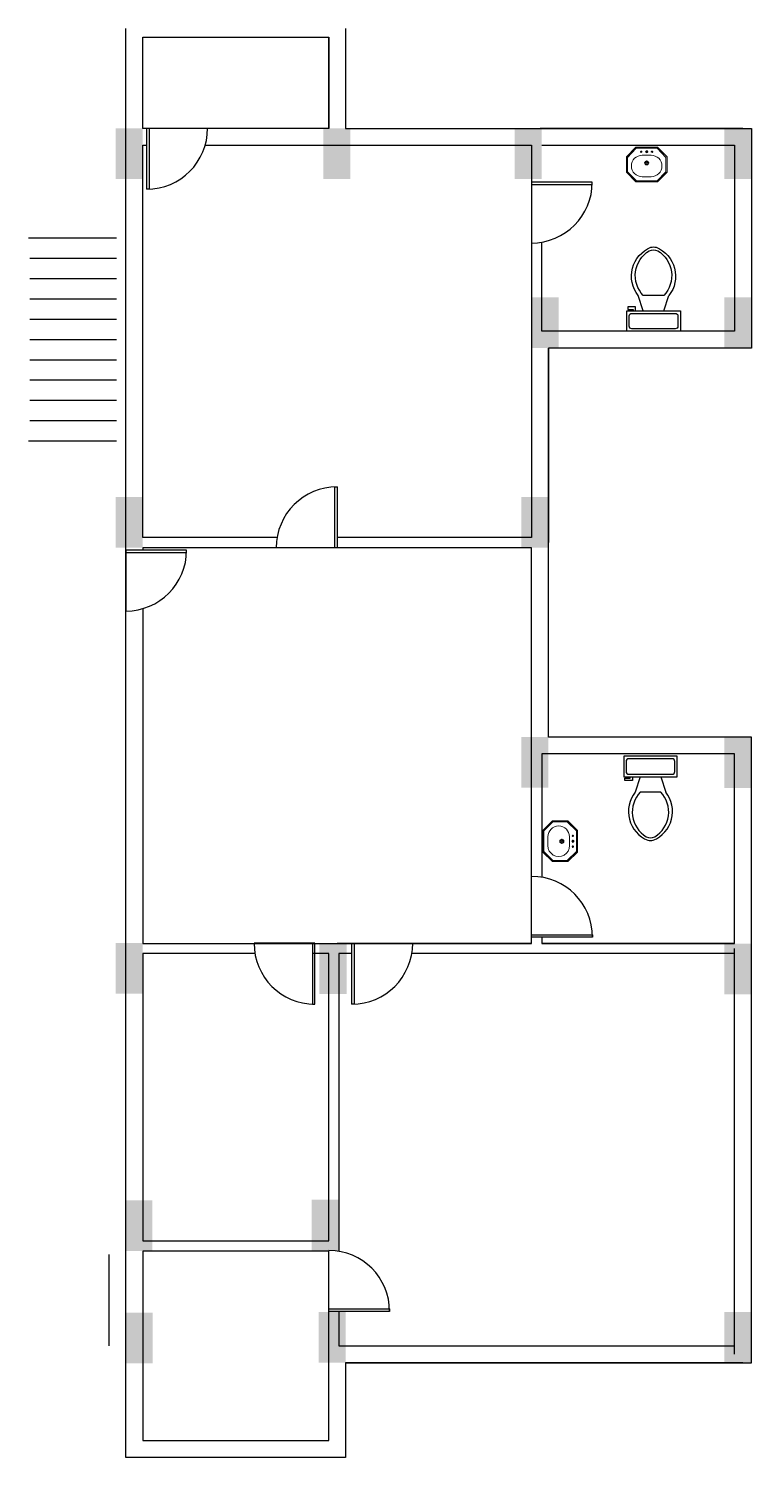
# Model space of a CAD drawing. Header units: metres. Extents: x -2370498 to 1228044, y -644254 to 236701.
# Drawn here: x 527221 to 537909, y -19464 to 1661 of the extents above; entities that cross this region are included whole.
import ezdxf

# ---------------------------------------------------------------- set-up
doc = ezdxf.new("R2010")
doc.units = ezdxf.units.M
doc.header["$MEASUREMENT"] = 0
doc.layers.add('Beam', color=6, linetype='Continuous')
doc.layers.add('TOILET SAMBLE', color=181, linetype='Continuous')

# ---------------------------------------------------------------- blocks, each defined once
blk = doc.blocks.new('Toilet - top')
for p, q in [((9.5, -6), (9.5, -2)), ((-10, -8.5), (-8, -8.5)), ((-10, -9.5), (-10, -8.5)), ((-7, -9.5), (-10, -9.5)), ((-8, -8.5), (-8, -8)), ((-7, -8), (-7, -9.5)), ((-4, -8), (-6, -14)), ((4, -8), (6, -14)), ((4, -14), (-4, -14))]:
    blk.add_line(p, q)
blk.add_lwpolyline([(10.5, -8), (10.5, 0), (-10.5, 0), (-10.5, -8)], close=True)
for points in [[(-9.5, -2), (-9.5, -6)], [(8.5, -1), (-8.5, -1)], [(-8.5, -7), (8.5, -7)]]:
    blk.add_lwpolyline(points)
for centre, radius, start, end in [((-8.62, -1.88), 0.884, 81.8699, 188.1301), ((8.62, -1.88), 0.884, 351.8699, 98.1301), ((-8.62, -6.12), 0.884, 171.8699, 278.1301), ((8.62, -6.12), 0.884, 261.8699, 8.1301), ((3.52, -21.58), 12.17, 141.4691, 247.9714), ((4.2, -21.82), 11.33, 136.3677, 238.9468), ((-3.52, -21.58), 12.17, 292.0284, 38.5307), ((-4.2, -21.82), 11.33, 301.053, 43.6321), ((0, -27.88), 4, 245.7318, 294.2682), ((0, -29), 4, 254.8605, 285.1395)]:
    blk.add_arc(centre, radius, start, end)
blk = doc.blocks.new('OPERA  600x510x850 ( врезная)')
at = {"lineweight": 13}
for p, q in [((-313, 15), (-453, -128)), ((-307, 0), (-439, -135)), ((-313, 15), (7, 15)), ((-307, 0), (0, 0)), ((0, 0), (132, -135)), ((7, 15), (147, -128)), ((-453, -353), (-453, -128)), ((-453, -240), (-453, -128)), ((-439, -244), (-439, -135)), ((-439, -346), (-439, -135)), ((132, -135), (132, -346)), ((147, -128), (147, -353)), ((-453, -353), (-313, -495)), ((-439, -346), (-306, -481)), ((0, -481), (132, -346)), ((7, -495), (147, -353)), ((7, -495), (-313, -495)), ((0, -481), (-306, -481))]:
    blk.add_line(p, q, dxfattribs=at)
at = {"lineweight": 5}
for p, q in [((-248, -50), (-220, -50)), ((-233, -36), (-233, -63)), ((-88, -101), (-219, -101)), ((-175, -50), (-132, -50)), ((-153, -32), (-153, -69)), ((-153, -178), (-153, -251)), ((-90, -50), (-59, -50)), ((-73, -37), (-73, -64)), ((-88, -421), (-219, -421)), ((-190, -215), (-115, -215))]:
    blk.add_line(p, q, dxfattribs=at)
for centre, radius in [((-233, -50), 10), ((-153, -215), 30), ((-153, -50), 15), ((-73, -50), 10)]:
    blk.add_circle(centre, radius, dxfattribs=at)
at = {"lineweight": 13}
blk.add_circle((-153, -215), 25, dxfattribs=at)
at = {"lineweight": 5}
for centre, start, end in [((-219, -261), 90, 270), ((-88, -261), 270, 90)]:
    blk.add_arc(centre, 160, start, end, dxfattribs=at)

msp = doc.modelspace()

# ---------------------------------------------------------------- hatches: boundary and pattern name
at = {"layer": 'Beam', "true_color": 0xed1f24}
h = msp.add_hatch(color=240, dxfattribs=at)
h.dxf.hatch_style = 1
h.paths.add_polyline_path([(528508.48628, 186.39896), (528908.48628, 186.39896), (528908.48628, -563.60104), (528508.48628, -563.60104)])
h = msp.add_hatch(color=240, dxfattribs=at)
h.dxf.hatch_style = 1
h.paths.add_polyline_path([(531580.2336, 185.71694), (531980.2336, 185.71694), (531980.2336, -564.28306), (531580.2336, -564.28306)])
h = msp.add_hatch(color=240, dxfattribs=at)
h.dxf.hatch_style = 1
h.paths.add_polyline_path([(534409.89285, 186.71661), (534809.89285, 186.71661), (534809.89285, -563.28339), (534409.89285, -563.28339)])
h = msp.add_hatch(color=240, dxfattribs=at)
h.dxf.hatch_style = 1
h.paths.add_polyline_path([(537509.42405, 187.34828), (537909.42405, 187.34828), (537909.42405, -562.65172), (537509.42405, -562.65172)])
h = msp.add_hatch(color=240, dxfattribs=at)
h.dxf.hatch_style = 1
h.paths.add_polyline_path([(534661.17174, -2313.69484), (535061.17174, -2313.69484), (535061.17174, -3063.69484), (534661.17174, -3063.69484)])
h = msp.add_hatch(color=240, dxfattribs=at)
h.dxf.hatch_style = 1
h.paths.add_polyline_path([(537508.17205, -2313.69484), (537908.17205, -2313.69484), (537908.17205, -3063.69484), (537508.17205, -3063.69484)])
h = msp.add_hatch(color=240, dxfattribs=at)
h.dxf.hatch_style = 1
h.paths.add_polyline_path([(528508.17205, -5263.69484), (528908.17205, -5263.69484), (528908.17205, -6013.69484), (528508.17205, -6013.69484)])
h = msp.add_hatch(color=240, dxfattribs=at)
h.dxf.hatch_style = 1
h.paths.add_polyline_path([(534508.17205, -5263.69484), (534908.17205, -5263.69484), (534908.17205, -6013.69484), (534508.17205, -6013.69484)])
h = msp.add_hatch(color=240, dxfattribs=at)
h.dxf.hatch_style = 1
h.paths.add_polyline_path([(534507.47629, -8812.75002), (534907.47629, -8812.75002), (534907.47629, -9562.75002), (534507.47629, -9562.75002)])
h = msp.add_hatch(color=240, dxfattribs=at)
h.dxf.hatch_style = 1
h.paths.add_polyline_path([(537508.17205, -8815.02693), (537908.17205, -8815.02693), (537908.17205, -9565.02693), (537508.17205, -9565.02693)])
h = msp.add_hatch(color=240, dxfattribs=at)
h.dxf.hatch_style = 1
h.paths.add_polyline_path([(528508.17205, -11859.41197), (528908.17205, -11859.41197), (528908.17205, -12609.41197), (528508.17205, -12609.41197)])
h = msp.add_hatch(color=240, dxfattribs=at)
h.dxf.hatch_style = 1
h.paths.add_polyline_path([(531521.85204, -11863.03074), (531921.85204, -11863.03074), (531921.85204, -12613.03074), (531521.85204, -12613.03074)])
h = msp.add_hatch(color=240, dxfattribs=at)
h.dxf.hatch_style = 1
h.paths.add_polyline_path([(537508.17205, -11866.28782), (537908.17205, -11866.28782), (537908.17205, -12616.28782), (537508.17205, -12616.28782)])
h = msp.add_hatch(color=240, dxfattribs=at)
h.dxf.hatch_style = 1
h.paths.add_polyline_path([(528652.24605, -15663.69484), (529052.24605, -15663.69484), (529052.24605, -16413.69484), (528652.24605, -16413.69484)])
h = msp.add_hatch(color=240, dxfattribs=at)
h.dxf.hatch_style = 1
h.paths.add_polyline_path([(531408.18722, -15655.08347), (531808.18722, -15655.08347), (531808.18722, -16405.08347), (531408.18722, -16405.08347)])
h = msp.add_hatch(color=240, dxfattribs=at)
h.dxf.hatch_style = 1
h.paths.add_polyline_path([(531508.17205, -17313.15475), (531908.17205, -17313.15475), (531908.17205, -18063.15475), (531508.17205, -18063.15475)])
h = msp.add_hatch(color=240, dxfattribs=at)
h.dxf.hatch_style = 1
h.paths.add_polyline_path([(537508.17205, -17313.69484), (537908.17205, -17313.69484), (537908.17205, -18063.69484), (537508.17205, -18063.69484)])
h = msp.add_hatch(color=240, dxfattribs=at)
h.dxf.hatch_style = 1
h.paths.add_polyline_path([(528655.19659, -17323.20415), (529055.19659, -17323.20415), (529055.19659, -18073.20415), (528655.19659, -18073.20415)])

# ---------------------------------------------------------------- linework, layer by layer
at = {"layer": 'Beam', "color": 6}
for p, q in [((528967.90448, 187.16618), (529867.90448, 187.16618)), ((534658.17205, -609.02324), (534658.17205, -1509.02324)), ((528520.67205, -1438.69484), (527220.67205, -1438.69484)), ((528520.67205, -1738.69484), (527240.67205, -1738.69484)), ((528520.67205, -2038.69484), (527240.67205, -2038.69484)), ((528520.67205, -2338.69484), (527240.67205, -2338.69484)), ((528520.67205, -2638.69484), (527240.67205, -2638.69484)), ((528520.67205, -2938.69484), (527240.67205, -2938.69484)), ((528520.67205, -3238.69484), (527240.67205, -3238.69484)), ((528520.67205, -3538.69484), (527240.67205, -3538.69484)), ((528520.67205, -3838.69484), (527240.67205, -3838.69484)), ((528520.67205, -4138.69484), (527240.67205, -4138.69484)), ((528520.67205, -4438.69484), (527220.67205, -4438.69484)), ((528658.08374, -6049.92897), (528658.08374, -6949.92897)), ((531783.17205, -6013.69484), (530883.17205, -6013.69484)), ((534659.71263, -11773.02368), (534659.71263, -10873.02368)), ((531454.54076, -11862.61274), (530554.54076, -11862.61274)), ((532000.33233, -11862.61274), (532900.33233, -11862.61274)), ((531659.7913, -17304.18614), (531659.7913, -16404.18614))]:
    msp.add_line(p, q, dxfattribs=at)
at = {"layer": 'Beam', "color": 7}
for p, q in [((537783.17205, 186.30516), (534783.17205, 186.30516)), ((528908.17205, -5863.69484), (528908.17205, -63.69484)), ((528908.17205, -63.69484), (528965.34446, -63.69484)), ((529832.23587, -63.69484), (534658.17205, -63.69484)), ((534658.17205, -63.69484), (534658.17205, -609.02324)), ((534658.17205, -1509.02076), (534658.17205, -2938.69484)), ((534658.17205, -2938.69484), (534658.17205, -5863.69484)), ((530895.76008, -5863.69484), (528908.17205, -5863.69484)), ((534658.17205, -5863.69484), (531783.17205, -5863.69484)), ((530567.31238, -12013.69484), (528908.17205, -12013.69484)), ((531658.17205, -12013.69484), (531419.54076, -12013.69484)), ((534658.17205, -11863.69484), (531783.17205, -11863.69484)), ((537658.17205, -11863.69484), (534808.17205, -11863.69484)), ((537658.17205, -17938.69484), (537658.17205, -11938.69484)), ((537908.17205, -17938.69484), (537908.17205, -11938.69484)), ((528408.17205, -16463.69484), (528408.17205, -17813.69484))]:
    msp.add_line(p, q, dxfattribs=at)
for points in [[(531908.17205, -18063.69484), (531908.17205, -19463.69484), (528658.17205, -19463.69484), (528658.17205, -16338.69484), (528658.17205, -11938.69484), (528658.17205, -5938.69484), (528658.17205, 61.30516), (528658.17205, 1661.30516)], [(528965.34446, 186.30516), (528908.17205, 186.30516), (528908.17205, 1536.30516), (531658.17205, 1536.30516), (531658.17205, 186.30516), (531658.17205, 1536.30516)], [(531908.17205, 1661.30516), (531908.17205, 186.30516), (534783.17205, 186.30516), (537908.17205, 186.30516), (537908.17205, -3063.69484), (534908.17205, -3063.69484)], [(531658.17205, 186.30516), (529865.09483, 186.30516)], [(534808.17205, -63.69484), (537658.17205, -63.69484), (537658.17205, -2813.69484), (534808.17205, -2813.69484), (534808.17205, -1494.76008)], [(530883.17205, -6013.69484), (528908.17205, -6013.69484), (528908.17205, -6049.92897)], [(528908.17205, -6914.48425), (528908.17205, -11863.69484), (531783.17205, -11863.69484), (534658.17205, -11863.69484), (534658.17205, -8938.69484), (534658.17205, -6013.69484), (531748.17205, -6013.69484)], [(537783.17205, -18063.69484), (531908.17205, -18063.69484), (537908.17205, -18063.69484), (537908.17205, -11938.69484), (537908.17205, -8813.69484), (534908.17205, -8813.69484), (534908.17205, -5938.69484)], [(534808.17205, -11773.02368), (534808.17205, -11863.69484), (537658.17205, -11863.69484), (537658.17205, -9063.69484), (534808.17205, -9063.69484), (534808.17205, -10885.35269)], [(528908.17205, -12013.69484), (528908.17205, -16263.69484), (531658.17205, -16263.69484), (531658.17205, -12013.69484), (531454.54076, -12013.69484)], [(532000.33233, -12013.69484), (531808.17205, -12013.69484), (531808.17205, -16338.69484), (531808.17205, -16416.50198)], [(531808.17205, -17304.18614), (531808.17205, -17813.69484), (537658.17205, -17813.69484), (537658.17205, -12013.69484), (532887.56071, -12013.69484)]]:
    msp.add_lwpolyline(points, dxfattribs=at)
at = {"layer": 'Beam', "color": 3}
for points in [[(528967.90448, -712.83382), (528967.90448, 187.16618), (529002.90448, 187.16618), (529002.90448, -712.83382)], [(535556.06062, -609.02324), (534656.06062, -609.02324), (534656.06062, -644.02324), (535556.06062, -644.02324)], [(531783.17205, -5113.69484), (531783.17205, -6013.69484), (531748.17205, -6013.69484), (531748.17205, -5113.69484)], [(529558.08374, -6049.92897), (528658.08374, -6049.92897), (528658.08374, -6084.92897), (529558.08374, -6084.92897)], [(535559.71263, -11773.02368), (534659.71263, -11773.02368), (534659.71263, -11738.02368), (535559.71263, -11738.02368)], [(531454.54076, -12762.61274), (531454.54076, -11862.61274), (531419.54076, -11862.61274), (531419.54076, -12762.61274)], [(532000.33233, -12762.61274), (532000.33233, -11862.61274), (532035.33233, -11862.61274), (532035.33233, -12762.61274)], [(532559.7913, -17304.18614), (531659.7913, -17304.18614), (531659.7913, -17269.18614), (532559.7913, -17269.18614)]]:
    msp.add_lwpolyline(points, close=True, dxfattribs=at)
at = {"layer": 'Beam', "color": 7}
for points in [[(534908.17205, -5938.69484), (534908.17205, -3063.69484)], [(528908.17205, -19213.69484), (531658.17205, -19213.69484), (531658.17205, -17938.69484), (531658.17205, -16413.69484), (528908.17205, -16413.69484)]]:
    msp.add_lwpolyline(points, close=True, dxfattribs=at)
at = {"layer": 'Beam', "color": 3}
for centre, start, end in [((528967.90448, 187.16618), 270, 0), ((534656.06062, -609.02324), 270, 0), ((531783.17205, -6013.69484), 90, 180), ((528658.08374, -6049.92897), 270, 0), ((534659.71263, -11773.02368), 0, 90), ((531454.54076, -11862.61274), 180, 270), ((532000.33233, -11862.61274), 270, 0), ((531659.7913, -17304.18614), 0, 90)]:
    msp.add_arc(centre, 900, start, end, dxfattribs=at)

# ---------------------------------------------------------------- block references
at = {"lineweight": 5}
msp.add_blockref('OPERA  600x510x850 ( врезная)', (536514.14772, -109.23488), dxfattribs=at)
at = {"lineweight": 5, "rotation": 270}
msp.add_blockref('OPERA  600x510x850 ( врезная)', (535320.44802, -10506.84007), dxfattribs=at)
at = {"layer": 'TOILET SAMBLE', "xscale": -37.76239790801824, "yscale": 37.76239790801824, "zscale": 37.76239790801824, "rotation": 180}
msp.add_blockref('Toilet - top', (536461.79161, -2813.69484), dxfattribs=at)
at = {"layer": 'TOILET SAMBLE', "xscale": 37.76239790801824, "yscale": 37.76239790801824, "zscale": 37.76239790801824}
msp.add_blockref('Toilet - top', (536416.83021, -9097.81704), dxfattribs=at)

doc.saveas('drawing.dxf')
